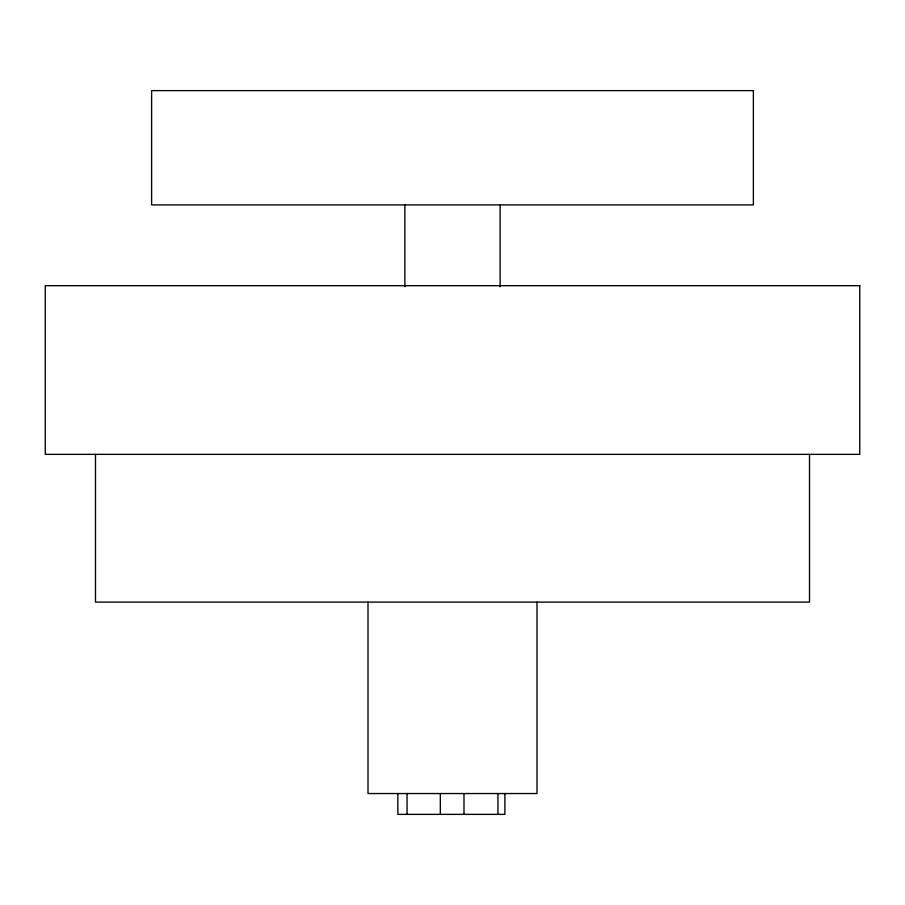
<?xml version="1.0" encoding="UTF-8"?>
<svg xmlns="http://www.w3.org/2000/svg" width="905" height="905" viewBox="0 0 905 905"><rect width="100%" height="100%" fill="white"/><g stroke="black" fill="none" stroke-linecap="round" stroke-linejoin="round"><path stroke-width="1.36" d="M809.511 454.355L809.511 602.119L95.489 602.119L95.489 454.355M536.993 602.119L536.993 793.538L368.007 793.538L368.007 602.119M504.9 793.538L504.9 814.376L397.849 814.376L397.849 793.538M500.114 204.903L500.114 286.727M497.954 793.538L497.954 814.376M463.982 793.538L463.982 814.376M440.328 793.538L440.328 814.376M407.046 793.538L407.046 814.376M404.886 204.903L404.886 286.727M753.379 90.624L151.621 90.624L151.621 204.903L753.379 204.903L753.379 90.624M859.75 285.686L45.25 285.686L45.25 454.355L859.75 454.355L859.75 285.686"/></g></svg>
